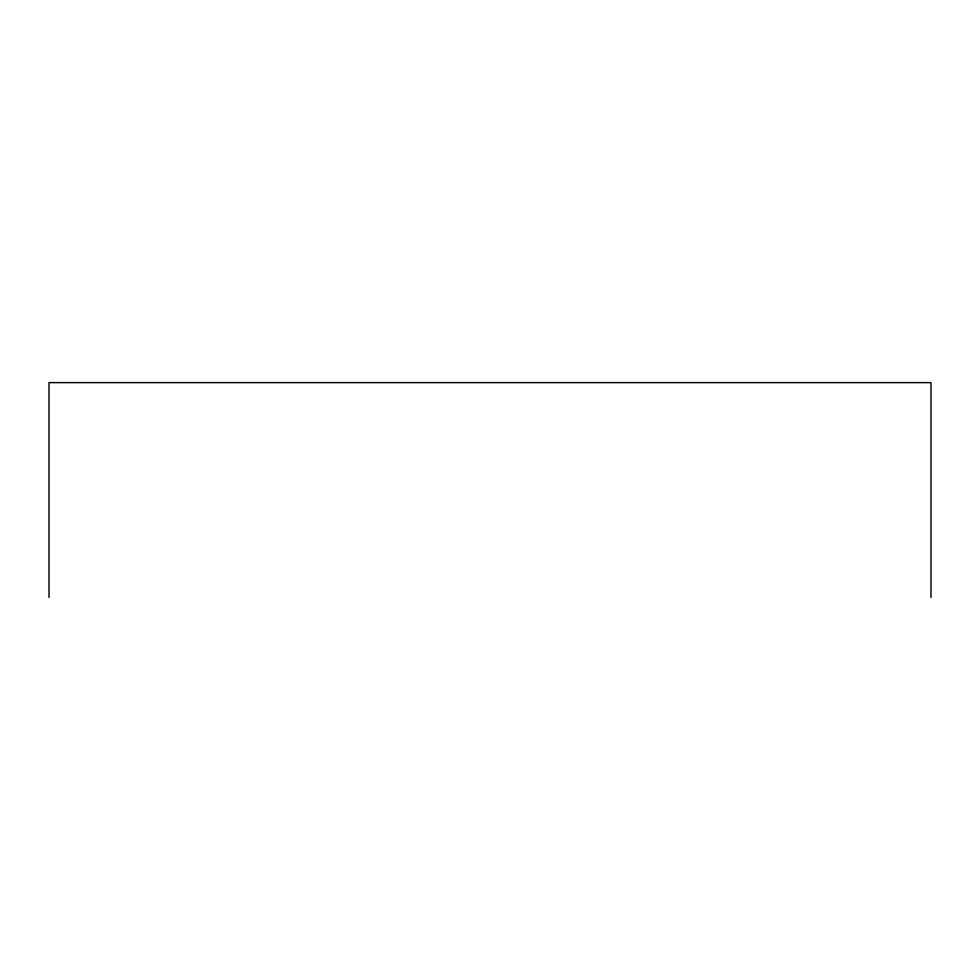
<?xml version="1.0" encoding="UTF-8"?>
<svg xmlns="http://www.w3.org/2000/svg" width="980" height="980" viewBox="0 0 980 980"><rect width="100%" height="100%" fill="white"/><g stroke="black" fill="none" stroke-linecap="round" stroke-linejoin="round"><path stroke-width="1.47" d="M931 597.384L931 382.616L49 382.616L49 597.384"/></g></svg>
